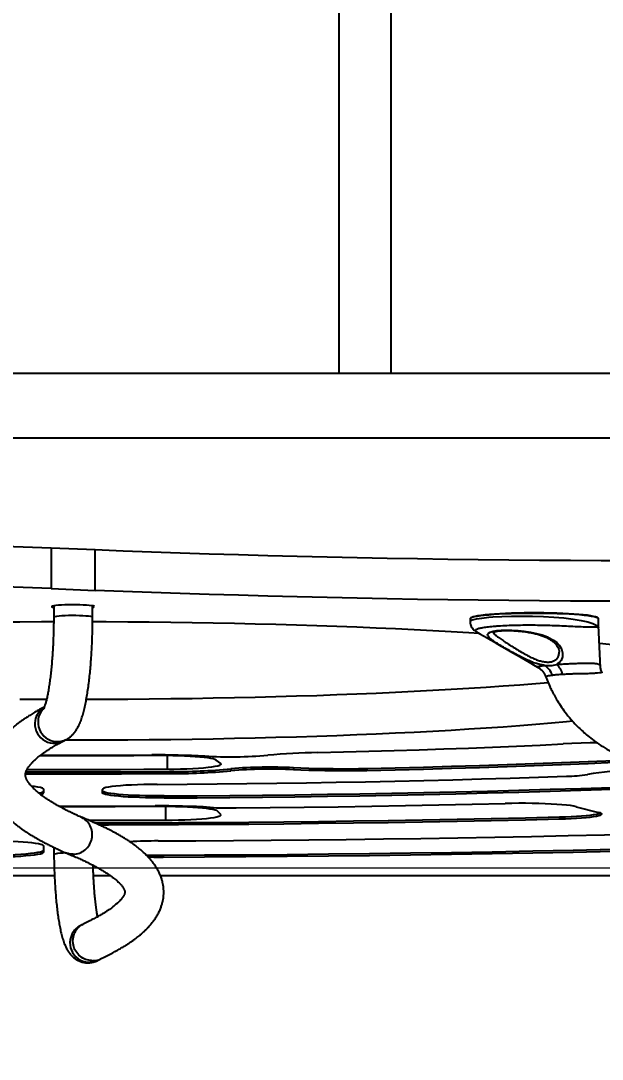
# Model space of a CAD drawing. Header units: millimetres. Extents: x -2905 to 2091, y -2859 to 2096.
# Drawn here: x -73 to 226, y -778 to -244 of the extents above; entities that cross this region are included whole.
import ezdxf

# ---------------------------------------------------------------- set-up
doc = ezdxf.new("R2010")
doc.units = ezdxf.units.MM
for name, color, linetype in [('DIKOM_ОБЪЕКТ', 7, 'Continuous'), ('DIKOM_РАЗМЕР_ЗОНА', 7, 'Continuous'), ('DIKOM_РАЗМЕР_ОБЪЕКТА', 7, 'Continuous')]:
    doc.layers.add(name, color=color, linetype=linetype)
doc.styles.add('style1', font='arial.ttf', dxfattribs={"width": 0.8})
doc.dimstyles.new('1-50', dxfattribs={"dimtxt": 300, "dimasz": 200, "dimexe": 100, "dimexo": 0, "dimgap": 100, "dimtad": 1, "dimdec": 0, "dimtxsty": 'style1', "dimcen": 0, "dimclrd": 7, "dimclre": 7, "dimadec": 1, "dimazin": 2, "dimtfac": 1, "dimtdec": 0, "dimtmove": 0, "dimatfit": 3, "dimfxl": 0, "dimlwd": 25, "dimlwe": 18, "dimarcsym": 0})

# ---------------------------------------------------------------- blocks, each defined once
blk = doc.blocks.new('*D0')
at = {"layer": 'Defpoints', "color": 0, "transparency": 16777216}
for p in [(-683.81, 595.57), (591.45, 595.57), (591.45, -1243.72)]:
    blk.add_point(p, dxfattribs=at)
at = {"layer": 'DIKOM_РАЗМЕР_ОБЪЕКТА', "color": 7, "lineweight": 18, "transparency": 16777216}
for p, q in [((-683.81, 595.57), (-683.81, -1343.72)), ((591.45, 595.57), (591.45, -1343.72))]:
    blk.add_line(p, q, dxfattribs=at)
at = {"layer": 'DIKOM_РАЗМЕР_ОБЪЕКТА', "color": 7, "lineweight": 25, "transparency": 16777216}
blk.add_line((-483.81, -1243.72), (391.45, -1243.72), dxfattribs=at)
at = {"layer": 'DIKOM_РАЗМЕР_ОБЪЕКТА', "color": 7, "transparency": 16777216}
for points in [[(-483.81, -1210.39), (-483.81, -1277.05), (-683.81, -1243.72)], [(391.45, -1210.39), (391.45, -1277.05), (591.45, -1243.72)]]:
    blk.add_solid(points, dxfattribs=at)
at = {"layer": 'DIKOM_РАЗМЕР_ОБЪЕКТА', "color": 0, "transparency": 16777216, "insert": (-46.18, -990.45), "char_height": 300, "attachment_point": 5, "style": 'style1'}
blk.add_mtext('1300', dxfattribs=at)
blk = doc.blocks.new('*D1')
at = {"layer": 'Defpoints', "color": 0, "transparency": 16777216}
for p in [(591.45, 595.57), (-1060.85, -679.7), (591.45, -679.7)]:
    blk.add_point(p, dxfattribs=at)
at = {"layer": 'DIKOM_РАЗМЕР_ОБЪЕКТА', "color": 7, "lineweight": 18, "transparency": 16777216}
for p, q in [((591.45, 595.57), (-1160.85, 595.57)), ((591.45, -679.7), (-1160.85, -679.7))]:
    blk.add_line(p, q, dxfattribs=at)
at = {"layer": 'DIKOM_РАЗМЕР_ОБЪЕКТА', "color": 7, "lineweight": 25, "transparency": 16777216}
blk.add_line((-1060.85, 395.57), (-1060.85, -479.7), dxfattribs=at)
at = {"layer": 'DIKOM_РАЗМЕР_ОБЪЕКТА', "color": 7, "transparency": 16777216}
for points in [[(-1094.19, 395.57), (-1027.52, 395.57), (-1060.85, 595.57)], [(-1094.19, -479.7), (-1027.52, -479.7), (-1060.85, -679.7)]]:
    blk.add_solid(points, dxfattribs=at)
at = {"layer": 'DIKOM_РАЗМЕР_ОБЪЕКТА', "color": 0, "transparency": 16777216, "insert": (-1314.13, -42.06), "char_height": 300, "attachment_point": 5, "rotation": 90, "style": 'style1'}
blk.add_mtext('1300', dxfattribs=at)
blk = doc.blocks.new('*D2')
at = {"layer": 'Defpoints', "color": 0, "transparency": 16777216}
for p in [(1091.45, 2095.57), (-2454.94, -2179.7), (1091.45, -2179.7)]:
    blk.add_point(p, dxfattribs=at)
at = {"layer": 'DIKOM_РАЗМЕР_ЗОНА', "color": 7, "lineweight": 18, "transparency": 16777216}
for p, q in [((1091.45, 2095.57), (-2554.94, 2095.57)), ((1091.45, -2179.7), (-2554.94, -2179.7))]:
    blk.add_line(p, q, dxfattribs=at)
at = {"layer": 'DIKOM_РАЗМЕР_ЗОНА', "color": 7, "lineweight": 25, "transparency": 16777216}
blk.add_line((-2454.94, 1895.57), (-2454.94, -1979.7), dxfattribs=at)
at = {"layer": 'DIKOM_РАЗМЕР_ЗОНА', "color": 7, "transparency": 16777216}
for points in [[(-2488.27, 1895.57), (-2421.6, 1895.57), (-2454.94, 2095.57)], [(-2488.27, -1979.7), (-2421.6, -1979.7), (-2454.94, -2179.7)]]:
    blk.add_solid(points, dxfattribs=at)
at = {"layer": 'DIKOM_РАЗМЕР_ЗОНА', "color": 0, "transparency": 16777216, "insert": (-2708.21, -42.06), "char_height": 300, "attachment_point": 5, "rotation": 90, "style": 'style1'}
blk.add_mtext('4300', dxfattribs=at)

msp = doc.modelspace()

# ---------------------------------------------------------------- linework, layer by layer
at = {"layer": 'DIKOM_ОБЪЕКТ'}
for p, q in [((90.37, 341.44), (90.37, -425.56)), ((117.27, -425.56), (117.27, 341.44)), ((117.27, -425.56), (-182.73, -425.56)), ((288.17, -425.56), (117.27, -425.56)), ((-380.28, -458.56), (287.92, -458.56)), ((-57.46, -515.14), (-57.46, -536.06)), ((-57.46, -515.14), (-34.89, -516.06)), ((-34.89, -536.98), (-34.89, -516.06)), ((-57.46, -536.06), (-34.89, -536.98)), ((-56.18, -544.95), (-56.18, -550.66)), ((-36.18, -550.66), (-36.18, -544.95)), ((157.86, -551.68), (157.86, -553.15)), ((223.86, -556.05), (223.86, -551.68)), ((225.68, -579.27), (225.69, -579.27)), ((-51.34, -614.48), (-49.7, -613.62)), ((2.16, -621.92), (2.16, -628.84)), ((29.72, -625.92), (27.28, -624.18)), ((34.91, -628.7), (34.91, -629.7)), ((67.05, -628.2), (67.05, -629.2)), ((104.78, -628.67), (104.78, -629.67)), ((3.27, -630.15), (3.27, -631.14)), ((-61.18, -641.02), (-61.18, -639.27)), ((-31.18, -641.02), (-31.18, -639.27)), ((0.66, -642.63), (0.66, -643.63)), ((1.27, -648.09), (1.27, -655.04)), ((29.68, -652.22), (28.04, -650.48)), ((212.4, -648.17), (223.88, -651.06)), ((203.71, -653.43), (203.71, -654.43)), ((-61.18, -671.43), (-61.18, -668.37)), ((-56.11, -669.07), (-56.07, -672.78)), ((0.07, -673.05), (0.07, -674.04)), ((-55.76, -683.76), (-612.41, -683.76)), ((-26.79, -683.76), (-35.74, -683.76)), ((520.05, -683.76), (-1.23, -683.76)), ((-41.36, -708.63), (-42.89, -709.49)), ((-33.01, -726.88), (-31.78, -726.19))]:
    msp.add_line(p, q, dxfattribs=at)
at = {"layer": 'DIKOM_ОБЪЕКТ', "flags": 128}
for points in [[(-349.25, -509.5), (-333.4, -509.51), (-317.55, -509.56), (-301.72, -509.64), (-285.92, -509.75), (-270.15, -509.89), (-254.42, -510.07), (-238.74, -510.27), (-223.12, -510.51), (-207.56, -510.78), (-192.08, -511.08), (-176.68, -511.41), (-161.38, -511.77), (-146.17, -512.16), (-131.07, -512.58), (-116.09, -513.03), (-101.23, -513.51), (-86.5, -514.03), (-71.91, -514.57), (-57.46, -515.14)], [(-34.89, -516.06), (-20.45, -516.63), (-5.86, -517.17), (8.87, -517.68), (23.73, -518.16), (38.72, -518.61), (53.82, -519.03), (69.02, -519.42), (84.33, -519.79), (99.73, -520.12), (115.21, -520.42), (130.76, -520.68), (146.38, -520.92), (162.06, -521.13), (177.79, -521.3), (193.56, -521.44), (209.37, -521.55), (225.2, -521.63), (241.04, -521.68), (256.9, -521.7)], [(-57.46, -536.06), (-71.91, -535.49), (-86.5, -534.95), (-101.23, -534.43), (-116.09, -533.95), (-131.07, -533.5), (-146.17, -533.08), (-161.38, -532.69), (-176.68, -532.33), (-192.08, -532), (-207.56, -531.7), (-223.12, -531.43), (-238.74, -531.19), (-254.42, -530.99), (-270.15, -530.81), (-285.92, -530.67), (-301.72, -530.56), (-317.55, -530.48), (-333.4, -530.43), (-349.25, -530.42)], [(256.9, -542.62), (241.04, -542.6), (225.2, -542.55), (209.37, -542.47), (193.56, -542.36), (177.79, -542.22), (162.06, -542.05), (146.38, -541.84), (130.76, -541.6), (115.21, -541.34), (99.73, -541.04), (84.33, -540.71), (69.02, -540.34), (53.82, -539.95), (38.72, -539.53), (23.73, -539.08), (8.87, -538.6), (-5.86, -538.09), (-20.45, -537.55), (-34.89, -536.98)], [(-35.18, -545.35), (-35.35, -545.18), (-35.88, -545.02), (-36.73, -544.86), (-37.89, -544.72), (-39.32, -544.6), (-40.97, -544.51), (-42.78, -544.44), (-44.7, -544.4), (-46.67, -544.4), (-48.63, -544.42), (-50.5, -544.47), (-52.24, -544.55), (-53.78, -544.66), (-55.08, -544.79), (-56.09, -544.94), (-56.78, -545.1), (-57.13, -545.27), (-57.13, -545.44), (-56.78, -545.61), (-56.18, -545.75)], [(167.42, -549.66), (165.12, -549.88), (163.1, -550.13), (161.39, -550.39), (160, -550.66), (158.95, -550.95), (158.24, -551.25), (157.9, -551.54), (157.86, -551.68)], [(158.53, -550.89), (158.74, -550.75), (159.43, -550.46), (160.47, -550.18), (161.84, -549.91), (163.53, -549.65), (165.51, -549.41), (167.78, -549.19)], [(223.86, -551.68), (223.81, -551.52), (223.43, -551.22), (222.7, -550.93), (221.62, -550.64), (220.2, -550.37), (218.46, -550.11), (216.41, -549.86), (214.09, -549.64), (211.52, -549.44), (208.71, -549.26), (205.71, -549.11), (202.55, -548.99), (199.26, -548.9), (195.88, -548.84), (192.44, -548.81), (188.99, -548.81), (185.56, -548.84), (182.18, -548.91), (178.9, -549), (175.75, -549.13), (172.77, -549.28), (169.98, -549.46), (167.42, -549.66)], [(167.78, -549.19), (170.3, -548.99), (173.04, -548.82), (175.98, -548.67), (179.08, -548.54), (182.31, -548.45), (185.64, -548.39), (189.02, -548.36), (192.42, -548.36), (195.8, -548.39), (199.13, -548.45), (202.37, -548.54), (205.49, -548.66), (208.44, -548.8), (211.2, -548.98), (213.74, -549.17), (216.03, -549.39), (218.04, -549.63), (219.75, -549.89), (221.15, -550.16), (222.21, -550.44), (222.75, -550.64)], [(-254.94, -559.07), (-248.87, -558.68), (-239.72, -558.14), (-230.38, -557.61), (-220.85, -557.12), (-211.14, -556.64), (-201.27, -556.2), (-191.24, -555.79), (-181.07, -555.4), (-170.76, -555.04), (-160.32, -554.71), (-149.77, -554.4), (-139.11, -554.13), (-128.36, -553.89), (-117.53, -553.68), (-106.62, -553.49), (-95.66, -553.34), (-84.64, -553.22), (-73.58, -553.12), (-62.5, -553.06), (-56.19, -553.04)], [(-56.18, -550.66), (-56, -550.49), (-55.46, -550.34), (-54.59, -550.19), (-53.42, -550.06), (-51.98, -549.95), (-50.33, -549.87), (-48.54, -549.81), (-46.65, -549.79), (-44.75, -549.8), (-42.91, -549.84), (-41.18, -549.9), (-39.63, -550), (-38.32, -550.12), (-37.29, -550.26), (-36.58, -550.41), (-36.22, -550.58), (-36.18, -550.66)], [(-36.19, -553.04), (-29.19, -553.06), (-18.11, -553.12), (-7.05, -553.22), (3.96, -553.34), (14.93, -553.49), (25.83, -553.68), (36.67, -553.89), (47.42, -554.13), (58.07, -554.4), (68.63, -554.71), (79.06, -555.04), (89.37, -555.4), (99.55, -555.79), (109.58, -556.2), (119.45, -556.64), (129.15, -557.12), (138.68, -557.61), (148.02, -558.14), (157.17, -558.68), (162.46, -559.02)], [(157.97, -553.15), (158.05, -552.76), (159.1, -552.18), (161.06, -551.66), (163.86, -551.21), (167.42, -550.82), (169.56, -550.65), (174.1, -550.4), (179.1, -550.24), (184.44, -550.19), (189.97, -550.25), (195.52, -550.43), (200.94, -550.73), (206.08, -551.16), (210.8, -551.72), (214.95, -552.41), (218.41, -553.22), (220.92, -554.05), (222.69, -554.91), (222.73, -554.94), (223.58, -555.65), (223.68, -555.78), (223.77, -555.92), (223.79, -555.97), (223.79, -555.98), (223.79, -555.99), (223.79, -555.99)], [(168.95, -562.38), (167.63, -561.26), (166.96, -560.37), (166.83, -559.59), (167.24, -558.96), (168.21, -558.42), (169.63, -558), (171.55, -557.69), (173.82, -557.5), (176.49, -557.41), (179.35, -557.46), (182.48, -557.64), (185.62, -557.96), (188.86, -558.44), (191.93, -559.08), (194.92, -559.91), (197.59, -560.92), (200, -562.16), (200.75, -562.63), (202.33, -563.86), (203.62, -565.22), (204.78, -567.08), (205.39, -569.04), (205.39, -571.11), (204.67, -573.02), (203.73, -574.12), (202.38, -574.98), (202.33, -575.01), (202.33, -575.01)], [(224.33, -564.14), (229.27, -564.68), (236, -565.45), (242.44, -566.24), (248.59, -567.04), (254.45, -567.86), (260, -568.7), (265.24, -569.55), (270.18, -570.42), (274.79, -571.3), (279.08, -572.2), (283.04, -573.1), (286.68, -574.01), (289.98, -574.94), (292.93, -575.87), (295.23, -576.69)], [(198.08, -584.49), (191.63, -585.02), (183.35, -585.67), (174.85, -586.29), (166.12, -586.89), (157.17, -587.46), (148.02, -588.01), (138.68, -588.53), (129.15, -589.03), (119.45, -589.5), (109.58, -589.94), (99.55, -590.36), (89.37, -590.75), (79.06, -591.11), (68.63, -591.44), (58.07, -591.74), (47.42, -592.01), (36.67, -592.26), (25.83, -592.47), (14.93, -592.65), (3.96, -592.81), (-7.05, -592.93), (-18.11, -593.02), (-29.19, -593.08), (-39.44, -593.11)], [(-59.88, -593.09), (-62.5, -593.08), (-73.58, -593.02)], [(210.72, -604.28), (207.46, -604.58), (199.67, -605.27), (191.63, -605.94), (183.35, -606.59), (174.85, -607.21), (166.12, -607.81), (157.17, -608.38), (148.02, -608.93), (138.68, -609.45), (129.15, -609.95), (119.45, -610.42), (109.58, -610.86), (99.55, -611.28), (89.37, -611.67), (79.06, -612.03), (68.63, -612.36), (58.07, -612.66), (47.42, -612.93), (36.67, -613.18), (25.83, -613.39), (14.93, -613.57), (3.96, -613.73), (-7.05, -613.85), (-18.11, -613.94), (-29.19, -614), (-40.29, -614.03), (-50.49, -614.03)], [(79.5, -620.35), (92.69, -620.04), (105.78, -619.7), (118.76, -619.32), (131.62, -618.92), (144.35, -618.49), (156.94, -618.02), (169.38, -617.53), (181.66, -617.01), (193.78, -616.46), (205.72, -615.88)], [(223.03, -615.26), (219.62, -615.35), (214.84, -615.5), (210.2, -615.67), (205.72, -615.88)], [(-4.66, -621.89), (-14.95, -621.95), (-25.24, -621.99), (-35.54, -622.02), (-45.85, -622.02), (-56.15, -622.02), (-63.31, -622)], [(-62.9, -621.69), (-55.88, -621.71), (-45.85, -621.71), (-35.81, -621.71), (-25.78, -621.68), (-15.76, -621.64), (-5.75, -621.59)], [(27.28, -624.18), (26.71, -623.9), (25.79, -623.63), (24.54, -623.37), (22.97, -623.12), (21.1, -622.89), (18.96, -622.67), (16.56, -622.48), (13.93, -622.31), (11.11, -622.17), (8.13, -622.06), (5.03, -621.97), (1.84, -621.92), (-1.41, -621.89), (-4.66, -621.89)], [(240.4, -624.13), (232.04, -624.51), (218.47, -625.09), (204.73, -625.64), (190.84, -626.17), (176.8, -626.66), (162.63, -627.12), (148.34, -627.56), (133.92, -627.96), (119.4, -628.33), (104.78, -628.67)], [(-69.85, -628.96), (-57.86, -628.99), (-45.85, -629), (-33.83, -628.99), (-21.83, -628.96), (-9.82, -628.91), (2.16, -628.84)], [(2.16, -628.84), (5.6, -628.8), (8.96, -628.73), (12.21, -628.62), (15.28, -628.48), (18.16, -628.31), (20.79, -628.12), (23.14, -627.89), (25.18, -627.65), (26.88, -627.39), (28.23, -627.11), (29.19, -626.82), (29.77, -626.52), (29.95, -626.22), (29.72, -625.92)], [(104.78, -628.67), (100.52, -628.75), (96.21, -628.79), (91.87, -628.8), (87.54, -628.78), (83.24, -628.73), (79.01, -628.64), (74.88, -628.53), (70.89, -628.38), (67.05, -628.2)], [(104.78, -629.67), (100.52, -629.74), (96.21, -629.79), (91.87, -629.8), (87.54, -629.78), (83.24, -629.73), (79.01, -629.64), (74.88, -629.52), (70.89, -629.37), (67.05, -629.2)], [(243.02, -625), (232.04, -625.5), (218.47, -626.08), (204.73, -626.64), (190.84, -627.16), (176.8, -627.66), (162.63, -628.12), (148.34, -628.55), (133.92, -628.96), (119.4, -629.33), (104.78, -629.67)], [(-70.65, -631.21), (-70.41, -631.21), (-58.13, -631.23), (-45.85, -631.23), (-33.56, -631.23), (-21.28, -631.21), (-9, -631.18), (3.27, -631.14)], [(-70.41, -630.21), (-58.13, -630.23), (-45.85, -630.23), (-33.56, -630.23), (-21.28, -630.21), (-9, -630.19), (3.27, -630.15)], [(-3.07, -636.67), (12.36, -636.57), (27.77, -636.43), (43.13, -636.27), (58.45, -636.08), (73.72, -635.86), (88.92, -635.6), (104.05, -635.32), (119.11, -635.01), (134.07, -634.66), (148.95, -634.29), (163.72, -633.89), (178.39, -633.46), (192.93, -633), (207.35, -632.51)], [(-61.18, -639.27), (-61.38, -638.97), (-61.98, -638.67), (-62.97, -638.38), (-64.34, -638.1), (-66.08, -637.84), (-67.55, -637.66)], [(-3.07, -636.67), (-6.52, -636.7), (-9.9, -636.77), (-13.17, -636.88), (-16.27, -637.02), (-19.17, -637.18), (-21.82, -637.38), (-24.2, -637.6), (-26.27, -637.84), (-28.01, -638.11), (-29.38, -638.38), (-30.37, -638.67), (-30.98, -638.97), (-31.18, -639.27)], [(0.66, -642.63), (-2.6, -642.64), (-5.85, -642.61), (-9.04, -642.55), (-12.13, -642.46), (-15.1, -642.34), (-17.91, -642.19), (-20.51, -642.02), (-22.89, -641.83), (-25.01, -641.61), (-26.85, -641.38), (-28.38, -641.13), (-29.59, -640.86), (-30.47, -640.59), (-31, -640.31), (-31.18, -640.02)], [(0.66, -642.63), (17.51, -642.53), (34.32, -642.39), (51.1, -642.21), (67.82, -642.01), (84.49, -641.77), (101.1, -641.5), (117.63, -641.2), (134.08, -640.87), (150.44, -640.5), (166.71, -640.11), (182.86, -639.68), (198.91, -639.22), (214.83, -638.73), (230.63, -638.21), (246.28, -637.65)], [(0.66, -643.63), (17.51, -643.52), (34.32, -643.38), (51.1, -643.21), (67.82, -643.01), (84.49, -642.77), (101.1, -642.5), (117.63, -642.2), (134.08, -641.87), (150.44, -641.5), (166.71, -641.1), (182.86, -640.67), (198.91, -640.21), (214.83, -639.72), (230.63, -639.2), (246.28, -638.65)], [(0.66, -643.63), (-2.6, -643.63), (-5.85, -643.6), (-9.04, -643.54), (-12.13, -643.45), (-15.1, -643.34), (-17.91, -643.19), (-20.51, -643.02), (-22.89, -642.82), (-25.01, -642.61), (-26.85, -642.37), (-28.38, -642.12), (-29.59, -641.86), (-30.47, -641.58), (-31, -641.3), (-31.18, -641.02)], [(-53.6, -647.86), (-45.85, -647.86), (-35.4, -647.85), (-24.95, -647.84), (-14.5, -647.81), (-4.06, -647.77)], [(-3.33, -648.08), (-13.95, -648.12), (-24.58, -648.15), (-35.21, -648.17), (-45.85, -648.17), (-53.06, -648.17)], [(28.04, -650.48), (27.59, -650.19), (26.78, -649.92), (25.63, -649.65), (24.15, -649.39), (22.36, -649.15), (20.27, -648.93), (17.92, -648.73), (15.32, -648.55), (12.53, -648.4), (9.55, -648.27), (6.44, -648.18), (3.24, -648.12), (-0.04, -648.08), (-3.33, -648.08)], [(37.66, -648.8), (55.16, -648.63), (72.62, -648.42), (90.02, -648.19), (107.36, -647.91), (124.63, -647.61), (141.82, -647.28), (158.93, -646.91), (175.94, -646.51)], [(212.4, -648.17), (211.07, -647.89), (209.38, -647.62), (207.34, -647.38), (204.99, -647.15), (202.35, -646.96), (199.47, -646.78), (196.38, -646.64), (193.13, -646.53), (189.75, -646.46), (186.3, -646.42), (182.81, -646.41), (179.34, -646.44), (175.94, -646.51)], [(203.71, -654.43), (206.79, -654.34), (209.73, -654.22), (212.51, -654.07), (215.09, -653.9), (217.44, -653.7), (219.53, -653.48), (221.34, -653.25), (222.84, -653), (224.03, -652.73), (224.87, -652.46), (225.38, -652.18), (225.53, -651.89), (225.33, -651.61), (224.77, -651.33), (223.88, -651.06)], [(-38.19, -655.14), (-34.06, -655.14), (-22.28, -655.12), (-10.5, -655.09), (1.27, -655.04)], [(-35.16, -656.45), (-28.09, -656.44), (-10.03, -656.4), (8.03, -656.32), (26.06, -656.21), (44.07, -656.07), (62.04, -655.9), (79.97, -655.7), (97.85, -655.47), (115.67, -655.2), (133.44, -654.91), (151.13, -654.59), (168.74, -654.23), (186.27, -653.85), (203.71, -653.43)], [(-32.96, -657.45), (-28.09, -657.44), (-10.03, -657.39), (8.03, -657.31), (26.06, -657.21), (44.07, -657.07), (62.04, -656.9), (79.97, -656.7), (97.85, -656.46), (115.67, -656.2), (133.44, -655.91), (151.13, -655.58), (168.74, -655.23), (186.27, -654.84), (203.71, -654.43)], [(1.27, -655.04), (4.68, -655.01), (8.03, -654.94), (11.28, -654.85), (14.37, -654.72), (17.27, -654.56), (19.94, -654.37), (22.35, -654.15), (24.46, -653.92), (26.25, -653.66), (27.69, -653.39), (28.76, -653.11), (29.46, -652.81), (29.77, -652.52), (29.68, -652.22)], [(203.71, -653.43), (206.79, -653.34), (209.73, -653.22), (212.51, -653.07), (215.09, -652.9), (217.44, -652.7), (219.53, -652.49), (221.34, -652.25), (222.84, -652), (224.03, -651.74), (224.87, -651.46), (224.98, -651.42)], [(-61.18, -668.37), (-61.36, -668.09), (-61.89, -667.81), (-62.77, -667.53), (-63.99, -667.27), (-65.53, -667.02), (-67.38, -666.78), (-69.51, -666.57), (-71.9, -666.37), (-74.51, -666.2), (-77.33, -666.06), (-80.31, -665.94), (-83.42, -665.85), (-86.62, -665.79), (-89.87, -665.76)], [(-2.46, -665.76), (16.91, -665.68), (36.27, -665.56), (55.59, -665.4), (74.88, -665.22), (94.12, -665), (113.31, -664.75), (132.45, -664.47), (151.51, -664.15), (170.51, -663.81), (189.42, -663.43), (208.25, -663.02), (226.98, -662.58), (245.62, -662.11)], [(-92.44, -673.04), (-88.99, -673.04), (-85.56, -673), (-82.21, -672.93), (-78.98, -672.82), (-75.91, -672.68), (-73.04, -672.51), (-70.42, -672.32), (-68.06, -672.1), (-66.02, -671.85), (-64.31, -671.59), (-62.95, -671.32), (-61.97, -671.03), (-61.38, -670.73), (-61.18, -670.43)], [(-92.44, -674.04), (-88.99, -674.03), (-85.56, -674), (-82.21, -673.92), (-78.98, -673.82), (-75.91, -673.68), (-73.04, -673.51), (-70.42, -673.31), (-68.06, -673.09), (-66.02, -672.85), (-64.31, -672.59), (-62.95, -672.31), (-61.97, -672.02), (-61.38, -671.73), (-61.18, -671.43)], [(0.07, -673.05), (21.35, -672.95), (42.6, -672.82), (63.82, -672.65), (85.01, -672.45), (106.14, -672.21), (127.22, -671.94), (148.23, -671.63), (169.17, -671.29), (190.03, -670.91), (210.8, -670.5), (231.48, -670.05)], [(0.07, -674.04), (21.35, -673.95), (42.6, -673.82), (63.82, -673.65), (85.01, -673.45), (106.14, -673.21), (127.22, -672.94), (148.23, -672.63), (169.17, -672.29), (190.03, -671.91), (210.8, -671.49), (231.48, -671.05)], [(-55.54, -672.5), (-55.98, -672.66), (-56.07, -672.78)]]:
    msp.add_lwpolyline(points, dxfattribs=at)
at = {"layer": 'DIKOM_ОБЪЕКТ'}
for centre, radius, start, end in [((-36.27, -544.08), 1.68, 273.0411, 310.5035), ((190.89, -583.96), 9.87, 19.5432, 58.394), ((195.18, -582.7), 10.5, 13.7225, 47.0804), ((-56.07, -605.42), 9.78, 121.5696, 170.8183), ((-54.22, -604.69), 10.01, 170.2524, 296.9128), ((-54.39, -604.57), 9.82, 136.896, 170.7632), ((-55.86, -605.55), 10.01, 170.2527, 296.8716), ((-2.09, -1079.26), 457.69, 87.0494, 90.4578), ((34.49, -385.4), 237.13, 266.8533, 274.6779), ((85.1, -959.77), 339.47, 90.9456, 95.2868), ((3.78, -293.44), 336.71, 269.9143, 275.3063), ((3.78, -294.43), 336.72, 269.9142, 275.3061), ((54.65, -861.94), 234.07, 86.9623, 94.8366), ((54.65, -862.94), 234.07, 86.9625, 94.8366), ((244.48, -795.64), 166.16, 91.0768, 99.1102), ((206.23, -556.04), 76.47, 270.8402, 278.9842), ((-63.79, -637.4), 3.7, 268.8727, 314.9823), ((-63.1, -639.3), 2.58, 277.453, 318.2386), ((-1.17, -1089.22), 441.46, 86.7029, 90.3752), ((35.46, -452.12), 196.7, 266.7241, 270.6396), ((-1.93, -956.01), 290.25, 90.1061, 93.0024), ((-49.18, -707.09), 35.17, 91.266, 100.4183), ((-1.21, -338.05), 335, 268.7266, 270.2187), ((-1.2, -336.73), 337.31, 268.9011, 270.2151), ((-38.03, -718), 9.79, 119.7164, 170.7819), ((-37.83, -718.11), 10.01, 170.3136, 298.8176)]:
    msp.add_arc(centre, radius, start, end, dxfattribs=at)
for points, knots in [([(-56.18, -550.66), (-56.18, -551.33), (-56.18, -553.28), (-56.23, -556.52), (-56.33, -560.36), (-56.48, -564.16), (-56.68, -567.89), (-56.92, -571.52), (-57.21, -575.04), (-57.53, -578.4), (-57.9, -581.58), (-58.29, -584.56), (-58.71, -587.31), (-59.15, -589.8), (-59.61, -592.01), (-60.05, -593.9), (-60.48, -595.46), (-60.86, -596.62), (-61.15, -597.41), (-61.34, -597.83), (-61.44, -598.01), (-61.42, -597.97), (-61.42, -597.97)], [0, 0, 0, 0, 0.030681, 0.089037, 0.14741, 0.205752, 0.264025, 0.32219, 0.380201, 0.438, 0.495517, 0.552661, 0.609313, 0.665312, 0.72044, 0.774407, 0.826825, 0.877198, 0.919431, 0.958472, 0.99427, 1, 1, 1, 1]), ([(-49.7, -613.62), (-49.19, -613.32), (-48.19, -612.74), (-46.95, -611.68), (-45.85, -610.53), (-44.86, -609.23), (-43.93, -607.73), (-43.01, -605.89), (-42.12, -603.68), (-41.29, -601.15), (-40.55, -598.39), (-39.88, -595.44), (-39.27, -592.27), (-38.72, -588.97), (-38.24, -585.53), (-37.8, -581.96), (-37.42, -578.26), (-37.08, -574.44), (-36.8, -570.53), (-36.57, -566.54), (-36.39, -562.49), (-36.26, -558.4), (-36.19, -554.44), (-36.18, -551.87), (-36.18, -550.66)], [0, 0, 0, 0, 0.02787, 0.054929, 0.083621, 0.115048, 0.151022, 0.194339, 0.24864, 0.304478, 0.356743, 0.411699, 0.464344, 0.515573, 0.565911, 0.615651, 0.664978, 0.714012, 0.762834, 0.811506, 0.860073, 0.908574, 0.957038, 1, 1, 1, 1]), ([(158.18, -551.06), (158.12, -551.11), (157.97, -551.23), (157.82, -551.53), (157.88, -551.72), (157.89, -551.76)], [0, 0, 0, 0, 0.29548, 0.843171, 1, 1, 1, 1]), ([(157.9, -553.15), (157.9, -553.4), (157.88, -554.07), (158.19, -555.08), (158.68, -556.08), (159.32, -556.89), (160.01, -557.54), (160.6, -557.97), (160.95, -558.16), (161.06, -558.21)], [0, 0, 0, 0, 0.100214, 0.26236, 0.417915, 0.57315, 0.73531, 0.915613, 1, 1, 1, 1]), ([(223.79, -555.99), (223.79, -555.99), (223.79, -555.99), (223.77, -555.98), (223.73, -555.98), (223.67, -555.97), (223.55, -555.95), (223.25, -555.94), (222.88, -555.94), (222.09, -555.94), (220.71, -555.96), (217.75, -555.92), (214.01, -555.77), (209.74, -555.54), (205.04, -555.31), (200.15, -555.12), (195.05, -554.99), (189.97, -554.92), (184.91, -554.94), (180.1, -555.03), (175.56, -555.2), (172.11, -555.4), (169.01, -555.65), (166.28, -555.94), (163.7, -556.33), (161.82, -556.78), (160.74, -557.25), (160.4, -557.74), (160.84, -558.06), (161.06, -558.22)], [0, 0, 0, 0, 0.000477, 0.003817, 0.007255, 0.013555, 0.021462, 0.038127, 0.065934, 0.066525, 0.117751, 0.170861, 0.223338, 0.27732, 0.327981, 0.379892, 0.429473, 0.480302, 0.529333, 0.57964, 0.628391, 0.678434, 0.704258, 0.752976, 0.802988, 0.851899, 0.902098, 0.951448, 1, 1, 1, 1]), ([(223.82, -551.68), (223.82, -551.59), (223.83, -551.33), (223.55, -551.03), (223.29, -550.83), (223.01, -550.72), (222.92, -550.68)], [0, 0, 0, 0, 0.162844, 0.467385, 0.818099, 1, 1, 1, 1]), ([(161.06, -558.23), (165.93, -561.05), (176.36, -567.08), (186.87, -573.16), (192.47, -576.39)], [0, 0, 0, 0, 0.467255, 1, 1, 1, 1]), ([(169.35, -558.62), (169.36, -558.61), (169.37, -558.6), (169.71, -558.43), (170.33, -558.23), (171.27, -558.03), (172.5, -557.85), (174.03, -557.72), (175.81, -557.64), (177.79, -557.62), (179.93, -557.68), (182.19, -557.82), (184.52, -558.04), (186.87, -558.35), (189.19, -558.75), (191.44, -559.24), (193.15, -559.71), (194.1, -560.02), (194.36, -560.11)], [0, 0, 0, 0, 0.039232, 0.090826, 0.14682, 0.206445, 0.271025, 0.338484, 0.407254, 0.477551, 0.548084, 0.619181, 0.690119, 0.760895, 0.831899, 0.901961, 0.97232, 1, 1, 1, 1]), ([(169.74, -558.43), (169.74, -558.47), (169.79, -558.76), (170.37, -559.44), (171.52, -560.49), (173.21, -561.74), (175.3, -563.16), (177.37, -564.5), (179.61, -565.94), (182, -567.44), (184.74, -569.08), (187.37, -570.54), (189.73, -571.71), (191.99, -572.64), (194.08, -573.31), (196.06, -573.72), (197.96, -573.87), (199.69, -573.69), (201.17, -573.17), (202.3, -572.33), (203.17, -571.1), (203.62, -569.85), (203.55, -568.95), (203.53, -568.72)], [0, 0, 0, 0, 0.008473, 0.062165, 0.120017, 0.177889, 0.237475, 0.297096, 0.331978, 0.393719, 0.455473, 0.506065, 0.556627, 0.599983, 0.643304, 0.685194, 0.727059, 0.773226, 0.819411, 0.865693, 0.912024, 0.978118, 1, 1, 1, 1]), ([(194.36, -560.11), (194.71, -560.23), (195.71, -560.58), (197.24, -561.23), (198.85, -562.09), (200.24, -563.03), (201.4, -564.05), (202.33, -565.13), (203.03, -566.27), (203.45, -567.42), (203.62, -568.27), (203.58, -568.65), (203.58, -568.71)], [0, 0, 0, 0, 0.056487, 0.16444, 0.272876, 0.380215, 0.491216, 0.605343, 0.722832, 0.848046, 0.97546, 1, 1, 1, 1]), ([(223.84, -556.28), (223.84, -556.17), (223.84, -556.06), (223.8, -555.99), (223.79, -555.99)], [0, 0, 0, 0, 0.975735, 1, 1, 1, 1]), ([(224.78, -575.59), (224.63, -572.41), (224.32, -565.94), (224.01, -559.45), (223.86, -556.16)], [0, 0, 0, 0, 0.491833, 1, 1, 1, 1]), ([(189.43, -573.69), (188.5, -573.3), (186.62, -572.52), (183.66, -571.05), (180.55, -569.38), (177.85, -567.86), (175.34, -566.41), (173.03, -565.05), (170.69, -563.61), (169.52, -562.79), (168.95, -562.38)], [0, 0, 0, 0, 0.1159172, 0.2341319, 0.3728454, 0.5153788, 0.5946943, 0.7289839, 0.8676806, 1, 1, 1, 1]), ([(196.06, -575.56), (195.47, -575.46), (194.13, -575.23), (191.9, -574.61), (190.26, -574), (189.43, -573.69)], [0, 0, 0, 0, 0.278934, 0.635793, 1, 1, 1, 1]), ([(192.48, -576.37), (192.44, -576.36), (192.39, -576.34), (192.37, -576.27), (192.54, -576.15), (193.27, -575.97), (194.41, -575.77), (195.47, -575.63), (196.06, -575.56)], [0, 0, 0, 0, 0.061496, 0.082429, 0.30665, 0.538216, 0.739903, 1, 1, 1, 1]), ([(196.06, -575.56), (197.11, -575.63), (199.44, -575.79), (201.3, -575.28), (202.33, -575.01)], [0, 0, 0, 0, 0.448861, 1, 1, 1, 1]), ([(202.33, -575.01), (203.28, -574.95), (205.2, -574.82), (208.19, -574.68), (211.14, -574.55), (213.71, -574.46), (216.06, -574.4), (218.5, -574.36), (221.05, -574.39), (223.21, -574.63), (224.54, -575.09), (224.67, -575.42), (224.73, -575.58)], [0, 0, 0, 0, 0.108638, 0.219855, 0.308871, 0.400515, 0.467366, 0.536373, 0.647759, 0.756425, 0.881362, 1, 1, 1, 1]), ([(225.73, -579.25), (225.6, -579), (225.21, -578.24), (224.87, -576.98), (224.81, -575.98), (224.79, -575.57)], [0, 0, 0, 0, 0.216821, 0.678021, 1, 1, 1, 1]), ([(192.46, -576.39), (192.57, -576.44), (193.14, -576.74), (194.08, -577.49), (195.22, -578.65), (196.16, -580.01), (196.59, -581.01), (196.8, -581.51)], [0, 0, 0, 0, 0.0542377, 0.2850838, 0.5228968, 0.7647056, 1, 1, 1, 1]), ([(200.19, -580.66), (199.69, -580.73), (198.71, -580.86), (197.63, -581.07), (197.03, -581.25), (196.76, -581.41), (196.79, -581.48), (196.8, -581.51)], [0, 0, 0, 0, 0.248408, 0.488641, 0.728647, 0.875146, 1, 1, 1, 1]), ([(196.81, -581.51), (196.99, -582.03), (197.58, -583.69), (198.6, -586), (199.64, -588.18), (200.44, -589.74), (201.4, -591.51), (202.83, -593.97), (204.9, -597.16), (207.45, -600.62), (210.21, -603.92), (212.87, -606.75), (215.3, -609.09), (217.8, -611.3), (220.7, -613.63), (224.19, -616.13), (228.1, -618.57), (232.07, -620.69), (235.71, -622.37), (239.12, -623.73), (242.58, -624.92), (246.42, -626.02), (250.64, -626.96), (254.5, -627.56), (257.74, -627.9), (260.44, -628.07), (263.39, -628.15), (266.75, -628.09), (270.4, -627.82), (274.26, -627.33), (278.01, -626.63), (281.63, -625.73), (285.08, -624.67), (288.51, -623.41), (292.01, -621.88), (295.41, -620.15), (298.86, -618.11), (302.37, -615.72), (305.69, -613.09), (308.9, -610.15), (311.95, -606.96), (315.16, -603.01), (318.32, -598.28), (320.9, -593.63), (322.15, -590.4), (322.63, -589.17)], [0, 0, 0, 0, 0.009241, 0.029082, 0.042342, 0.05012, 0.058728, 0.076474, 0.098878, 0.124187, 0.151742, 0.175341, 0.194462, 0.21382, 0.23674, 0.263468, 0.294134, 0.323801, 0.34957, 0.371117, 0.394681, 0.419974, 0.448313, 0.478117, 0.495461, 0.511312, 0.530128, 0.55235, 0.576106, 0.600643, 0.627062, 0.649394, 0.671897, 0.696126, 0.719076, 0.744659, 0.76844, 0.794661, 0.825203, 0.848362, 0.875892, 0.907204, 0.941406, 0.977577, 1, 1, 1, 1]), ([(205.38, -580.21), (204.41, -580.25), (202.44, -580.33), (200.95, -580.55), (200.19, -580.66)], [0, 0, 0, 0, 0.4924409, 1, 1, 1, 1]), ([(225.69, -579.27), (225.7, -579.26), (225.78, -579.22), (225.2, -579.27), (223.59, -579.5), (221.2, -579.71), (218.26, -579.81), (215.28, -579.85), (212.56, -579.9), (210.17, -579.97), (207.73, -580.07), (206.16, -580.16), (205.38, -580.21)], [0, 0, 0, 0, 0.018174, 0.157216, 0.279688, 0.384874, 0.493697, 0.624043, 0.708918, 0.793869, 0.8969, 1, 1, 1, 1]), ([(-60.7, -596.81), (-61.62, -597.3), (-63.39, -598.25), (-65.79, -599.62), (-67.91, -600.89), (-69.75, -602.06), (-71.36, -603.13), (-72.74, -604.08), (-73.95, -604.96), (-75.04, -605.78), (-76.08, -606.59), (-77.08, -607.41), (-78.07, -608.24), (-79.1, -609.16), (-80.17, -610.16), (-81.23, -611.21), (-82.19, -612.22), (-82.99, -613.12), (-83.68, -613.94), (-84.32, -614.74), (-85.01, -615.65), (-85.75, -616.68), (-86.5, -617.85), (-87.27, -619.13), (-87.98, -620.48), (-88.6, -621.84), (-89.18, -623.28), (-89.67, -624.76), (-90.07, -626.28), (-90.43, -628.08), (-90.69, -630.25), (-90.72, -632.88), (-90.46, -635.42), (-89.98, -637.73), (-89.39, -639.72), (-88.69, -641.54), (-87.91, -643.24), (-87.02, -644.87), (-86.18, -646.24), (-85.4, -647.38), (-84.69, -648.35), (-83.88, -649.38), (-82.97, -650.46), (-81.93, -651.61), (-80.76, -652.82), (-79.47, -654.06), (-78.05, -655.34), (-76.54, -656.6), (-74.98, -657.83), (-73.47, -658.95), (-72.04, -659.97), (-70.7, -660.88), (-69.48, -661.67), (-68.51, -662.28), (-67.69, -662.79), (-66.92, -663.26), (-65.94, -663.84), (-64.76, -664.53), (-63.35, -665.32), (-61.75, -666.2), (-59.93, -667.16), (-57.9, -668.2), (-55.6, -669.32), (-53.02, -670.54), (-51.15, -671.38), (-50.18, -671.81)], [0, 0, 0, 0, 0.023494, 0.045275, 0.065342, 0.083696, 0.100334, 0.115257, 0.128465, 0.141158, 0.153447, 0.165736, 0.178024, 0.190311, 0.205671, 0.220562, 0.234375, 0.247108, 0.256388, 0.266278, 0.277396, 0.28974, 0.303571, 0.318674, 0.33488, 0.35064, 0.365581, 0.383907, 0.400829, 0.416344, 0.443199, 0.471007, 0.499656, 0.521941, 0.542784, 0.562184, 0.580947, 0.599994, 0.619326, 0.630903, 0.643309, 0.656758, 0.671248, 0.686781, 0.703354, 0.720964, 0.73855, 0.757607, 0.775556, 0.792395, 0.80807, 0.822161, 0.834584, 0.845341, 0.851192, 0.858807, 0.868191, 0.879344, 0.892264, 0.906953, 0.922421, 0.93946, 0.95807, 0.978251, 1, 1, 1, 1]), ([(-42.08, -653.53), (-42.94, -653.14), (-44.6, -652.4), (-46.87, -651.33), (-48.88, -650.34), (-50.65, -649.44), (-52.2, -648.63), (-53.53, -647.9), (-54.67, -647.26), (-55.62, -646.71), (-56.4, -646.25), (-57.03, -645.87), (-57.54, -645.55), (-58.11, -645.2), (-58.82, -644.75), (-59.67, -644.19), (-60.55, -643.59), (-61.43, -642.97), (-62.32, -642.32), (-63.26, -641.61), (-64.23, -640.83), (-65.22, -639.98), (-66.13, -639.15), (-66.94, -638.36), (-67.62, -637.63), (-68.18, -636.99), (-68.64, -636.41), (-69.02, -635.9), (-69.33, -635.44), (-69.59, -635.03), (-69.81, -634.65), (-70.03, -634.24), (-70.23, -633.82), (-70.4, -633.38), (-70.52, -633), (-70.61, -632.64), (-70.67, -632.31), (-70.7, -631.96), (-70.69, -631.58), (-70.65, -631.19), (-70.57, -630.74), (-70.44, -630.29), (-70.28, -629.85), (-70.09, -629.42), (-69.85, -628.96), (-69.58, -628.49), (-69.28, -628.03), (-68.97, -627.59), (-68.67, -627.19), (-68.36, -626.8), (-68.03, -626.4), (-67.65, -625.97), (-67.23, -625.51), (-66.8, -625.07), (-66.39, -624.66), (-65.99, -624.28), (-65.52, -623.85), (-64.95, -623.34), (-64.24, -622.74), (-63.37, -622.03), (-62.3, -621.22), (-61.05, -620.31), (-59.6, -619.31), (-57.92, -618.23), (-55.99, -617.05), (-53.78, -615.78), (-52.13, -614.9), (-51.28, -614.45)], [0, 0, 0, 0, 0.021997, 0.042388, 0.061175, 0.078358, 0.093937, 0.107913, 0.120286, 0.130694, 0.139613, 0.147044, 0.152987, 0.157816, 0.168137, 0.179889, 0.191591, 0.204404, 0.218047, 0.232449, 0.250581, 0.269786, 0.289822, 0.3089, 0.326655, 0.343091, 0.358206, 0.372002, 0.384947, 0.397758, 0.410445, 0.423007, 0.442553, 0.463145, 0.485305, 0.503618, 0.522487, 0.540983, 0.559068, 0.577573, 0.596231, 0.616883, 0.631899, 0.647869, 0.664791, 0.682181, 0.698171, 0.712575, 0.725393, 0.736624, 0.7475, 0.758454, 0.769982, 0.782084, 0.789986, 0.798351, 0.80798, 0.81894, 0.83123, 0.846519, 0.863465, 0.882071, 0.902336, 0.92426, 0.947845, 0.973092, 1, 1, 1, 1]), ([(-46.18, -672.61), (-46.13, -672.61), (-45.83, -672.6), (-44.44, -672.5), (-42.03, -671.81), (-39.26, -669.84), (-37.27, -667.06), (-36.28, -663.79), (-36.41, -660.38), (-37.65, -657.25), (-39.64, -654.81), (-41.41, -653.96), (-42.18, -653.59)], [0, 0, 0, 0, 0.005063, 0.033869, 0.158078, 0.282288, 0.406484, 0.53068, 0.654877, 0.779082, 0.903292, 1, 1, 1, 1]), ([(-32.14, -726.36), (-31.14, -725.88), (-29.18, -724.96), (-26.52, -723.6), (-24.16, -722.33), (-22.11, -721.17), (-20.33, -720.11), (-18.8, -719.16), (-17.46, -718.28), (-16.25, -717.46), (-15.11, -716.66), (-14.02, -715.85), (-12.97, -715.04), (-11.86, -714.15), (-10.71, -713.16), (-9.52, -712.08), (-8.38, -710.98), (-7.3, -709.84), (-6.25, -708.66), (-5.19, -707.34), (-4.13, -705.88), (-3.09, -704.26), (-2.15, -702.53), (-1.34, -700.76), (-0.72, -699.03), (-0.25, -697.39), (0.07, -695.82), (0.34, -693.86), (0.43, -691.45), (0.16, -688.6), (-0.42, -686.04), (-1.16, -683.85), (-1.96, -682.01), (-2.87, -680.29), (-3.88, -678.65), (-4.99, -677.07), (-6.22, -675.54), (-7.6, -673.98), (-9.17, -672.4), (-10.95, -670.78), (-12.92, -669.15), (-14.87, -667.67), (-16.74, -666.36), (-18.45, -665.23), (-20.15, -664.16), (-21.81, -663.17), (-23.41, -662.25), (-24.96, -661.4), (-26.44, -660.62), (-27.95, -659.84), (-29.61, -659.01), (-31.55, -658.08), (-33.79, -657.04), (-36.36, -655.9), (-39.18, -654.69), (-41.21, -653.87), (-42.21, -653.47)], [0, 0, 0, 0, 0.024283, 0.047349, 0.068559, 0.087911, 0.105404, 0.121039, 0.134815, 0.14798, 0.16064, 0.173206, 0.185678, 0.198056, 0.213731, 0.229301, 0.244769, 0.260132, 0.275549, 0.292091, 0.309961, 0.329161, 0.349688, 0.370305, 0.389653, 0.40773, 0.424535, 0.440681, 0.470308, 0.499838, 0.52774, 0.548818, 0.568599, 0.588095, 0.607648, 0.627257, 0.647623, 0.668319, 0.690465, 0.713885, 0.7382, 0.763397, 0.781935, 0.800262, 0.81752, 0.833707, 0.848823, 0.862869, 0.876294, 0.888549, 0.902722, 0.918811, 0.936816, 0.956738, 0.978576, 1, 1, 1, 1]), ([(-46.18, -672.61), (-46.22, -672.61), (-46.52, -672.62), (-47.91, -672.58), (-49.19, -672.14), (-50.22, -671.79)], [0, 0, 0, 0, 0.032258, 0.215822, 1, 1, 1, 1]), ([(-49.93, -671.92), (-48.89, -672.34), (-46.91, -673.14), (-44.23, -674.28), (-41.91, -675.32), (-39.91, -676.25), (-38.21, -677.07), (-36.86, -677.75), (-35.81, -678.29), (-34.97, -678.73), (-34.17, -679.16), (-33.37, -679.61), (-32.55, -680.07), (-31.5, -680.68), (-30.21, -681.46), (-28.73, -682.4), (-27.32, -683.36), (-26.04, -684.29), (-24.93, -685.17), (-23.9, -686.04), (-22.98, -686.87), (-22.19, -687.68), (-21.55, -688.39), (-21.04, -689.02), (-20.65, -689.57), (-20.36, -690.03), (-20.13, -690.43), (-19.96, -690.77), (-19.84, -691.04), (-19.76, -691.26), (-19.7, -691.46), (-19.65, -691.66), (-19.63, -691.87), (-19.62, -692.1), (-19.64, -692.37), (-19.7, -692.67), (-19.8, -693.01), (-19.95, -693.4), (-20.16, -693.82), (-20.43, -694.28), (-20.74, -694.74), (-21.09, -695.21), (-21.48, -695.68), (-22.03, -696.32), (-22.81, -697.13), (-23.66, -697.92), (-24.33, -698.49), (-24.74, -698.84), (-25.23, -699.24), (-25.83, -699.7), (-26.58, -700.27), (-27.51, -700.94), (-28.66, -701.72), (-30.01, -702.59), (-31.59, -703.55), (-33.43, -704.61), (-35.56, -705.76), (-37.99, -707), (-39.82, -707.87), (-40.76, -708.31)], [0, 0, 0, 0, 0.024599, 0.047135, 0.067609, 0.086022, 0.102375, 0.116668, 0.126453, 0.135051, 0.143685, 0.152758, 0.162269, 0.172219, 0.191076, 0.21133, 0.232584, 0.253382, 0.273588, 0.293204, 0.315918, 0.337335, 0.357359, 0.376003, 0.394101, 0.41183, 0.429513, 0.447278, 0.466003, 0.481994, 0.498722, 0.51616, 0.533789, 0.551406, 0.569011, 0.586896, 0.606189, 0.624808, 0.644652, 0.664986, 0.68396, 0.701487, 0.717563, 0.732205, 0.759132, 0.784669, 0.792407, 0.80015, 0.809067, 0.819417, 0.8312, 0.846044, 0.862673, 0.88109, 0.901294, 0.923286, 0.947067, 0.972637, 1, 1, 1, 1]), ([(-56.07, -672.78), (-56.06, -673.49), (-56.03, -675.56), (-55.95, -678.97), (-55.81, -682.96), (-55.62, -686.87), (-55.38, -690.67), (-55.09, -694.36), (-54.75, -697.92), (-54.37, -701.32), (-53.94, -704.56), (-53.46, -707.63), (-52.92, -710.54), (-52.31, -713.3), (-51.6, -715.94), (-50.79, -718.38), (-49.9, -720.47), (-48.96, -722.18), (-48, -723.57), (-46.93, -724.81), (-45.71, -725.91), (-44.32, -726.86), (-42.77, -727.62), (-41.03, -728.16), (-39.16, -728.42), (-37.24, -728.34), (-35.45, -727.97), (-34.04, -727.44), (-33.28, -727.03), (-33.01, -726.88)], [0, 0, 0, 0, 0.0239083, 0.0693754, 0.1148906, 0.1604792, 0.2061763, 0.2520229, 0.2980754, 0.3444084, 0.3911305, 0.4384023, 0.4864769, 0.5357795, 0.5870783, 0.6418768, 0.6922383, 0.7284893, 0.7595344, 0.7873298, 0.8131944, 0.8379955, 0.8622378, 0.8861955, 0.912597, 0.9380168, 0.9625943, 0.9866391, 1, 1, 1, 1]), ([(-33.65, -704.71), (-33.76, -704.08), (-33.99, -702.71), (-34.34, -700.29), (-34.68, -697.52), (-34.99, -694.52), (-35.27, -691.32), (-35.51, -687.94), (-35.72, -684.4), (-35.87, -681.15), (-35.93, -679.06), (-35.95, -678.22)], [0, 0, 0, 0, 0.095947, 0.209501, 0.325047, 0.442079, 0.560222, 0.679193, 0.798782, 0.91883, 1, 1, 1, 1]), ([(-36.43, -727.29), (-36.46, -727.29), (-36.77, -727.28), (-38.18, -727.19), (-40.63, -726.49), (-43.41, -724.52), (-45.41, -721.75), (-46.4, -718.47), (-46.26, -715.06), (-45, -711.94), (-43.06, -709.56), (-41.36, -708.74), (-40.66, -708.4)], [0, 0, 0, 0, 0.004148, 0.035117, 0.160412, 0.285707, 0.410973, 0.536237, 0.661505, 0.786788, 0.912088, 1, 1, 1, 1]), ([(-36.43, -727.29), (-36.39, -727.29), (-36.08, -727.29), (-34.68, -727.22), (-33.16, -727.03), (-32.21, -726.37), (-32.16, -726.34)], [0, 0, 0, 0, 0.024837, 0.21028, 0.960536, 1, 1, 1, 1])]:
    msp.add_open_spline(points, degree=3, knots=knots, dxfattribs=at)

# ---------------------------------------------------------------- dimensions: what is measured, and where the dimension line sits
at = {"layer": 'DIKOM_РАЗМЕР_ЗОНА'}
dim = msp.add_linear_dim(base=(-2454.94, -2179.7), p1=(1091.45, 2095.57), p2=(1091.45, -2179.7), angle=90, text='4300', dimstyle='1-50', dxfattribs=at)
dim.commit()
dim.dimension.update_dxf_attribs({"geometry": '*D2', "text_midpoint": (-2454.94, -42.06), "dimtype": 160})
at = {"layer": 'DIKOM_РАЗМЕР_ОБЪЕКТА'}
dim = msp.add_linear_dim(base=(-1060.85, -679.7), p1=(591.45, 595.57), p2=(591.45, -679.7), angle=90, text='1300', dimstyle='1-50', dxfattribs=at)
dim.commit()
dim.dimension.update_dxf_attribs({"geometry": '*D1', "text_midpoint": (-1060.85, -42.06), "dimtype": 160})
dim = msp.add_linear_dim(base=(591.45, -1243.72), p1=(-683.81, 595.57), p2=(591.45, 595.57), text='1300', dimstyle='1-50', dxfattribs=at)
dim.commit()
dim.dimension.update_dxf_attribs({"geometry": '*D0', "text_midpoint": (-46.18, -1243.72), "dimtype": 160})

doc.saveas('drawing.dxf')
